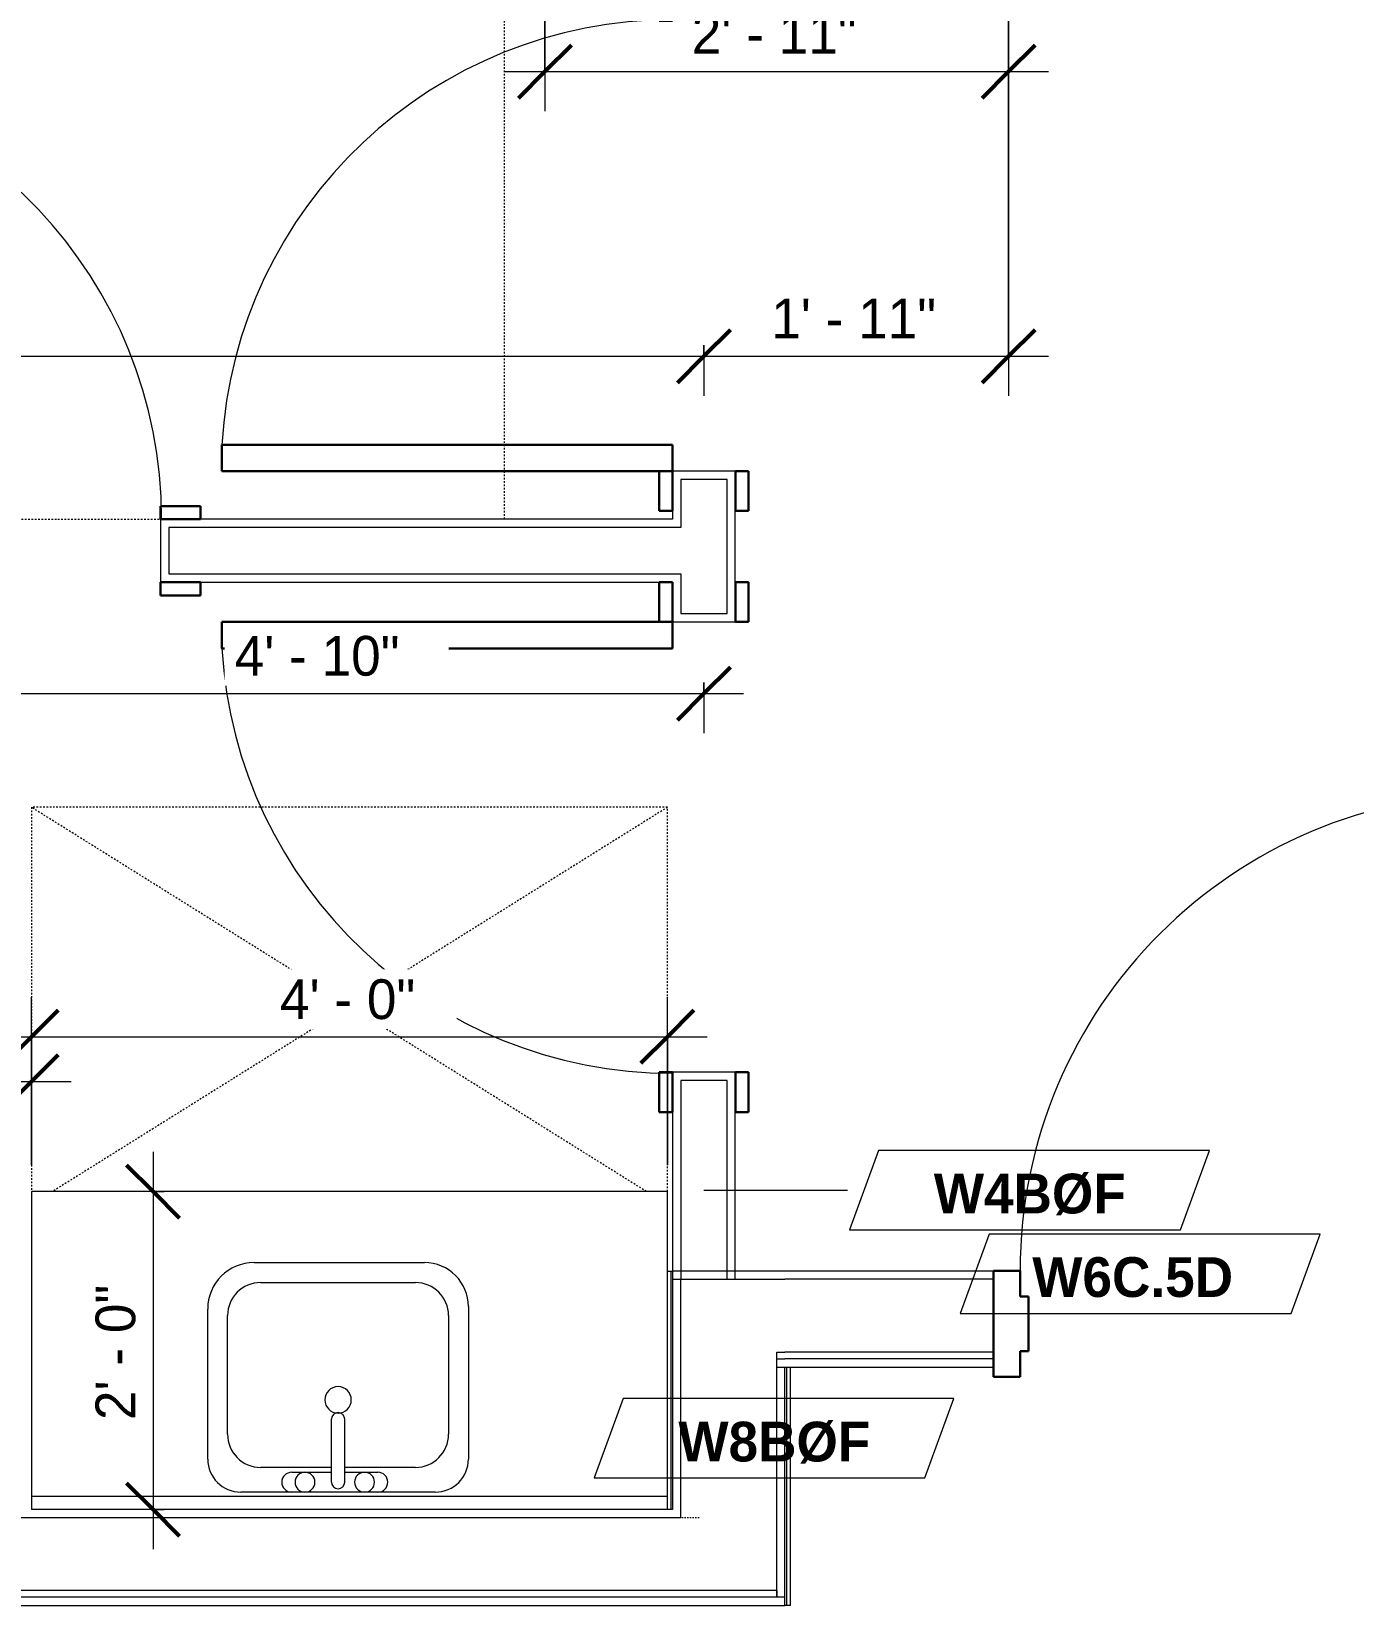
# Model space of a CAD drawing. Header units: inches. Extents: x -4010 to -1814, y 9846 to 12241.
# Drawn here: x -3322.7 to -3222.9, y 10450.9 to 10569.7 of the extents above; entities that cross this region are included whole.
import ezdxf

# ---------------------------------------------------------------- set-up
doc = ezdxf.new("R2010")
doc.units = ezdxf.units.IN
doc.header["$MEASUREMENT"] = 0
doc.linetypes.add('Dash', pattern=[0.25, 0.125, -0.125])
doc.linetypes.add('Dash 3_32_', pattern=[0.1875, 0.09375, -0.09375])
for name, color, linetype, lineweight in [('0-1', 7, 'Continuous', 5), ('0-3', 8, 'Continuous', 9), ('A-ANNO-DIMS', 211, 'Continuous', 9), ('A-ANNO-DIMS-32', 211, 'Continuous', 9), ('A-DETL-1', 90, 'Dash 3_32_', 18), ('A-DOOR-1', 7, 'Continuous', 9), ('A-DOOR-2', 10, 'Continuous', 30), ('A-DOOR-3', 31, 'Continuous', 9), ('A-DOOR-4', 31, 'Continuous', 30), ('A-DOOR-FRAM-2', 10, 'Continuous', 30), ('A-DOOR-FRAM-3', 31, 'Continuous', 30), ('A-GENM', 5, 'Continuous', 9), ('A-GENM-HDLN', 13, 'Dash', 9), ('A-WALL', 113, 'Continuous', 18), ('A-WALL-2', 250, 'Continuous', 18), ('A-WALL-3', 113, 'Continuous', 9), ('A-WALL-IDEN', 211, 'Continuous', 9), ('I-FURN', 30, 'Continuous', 9), ('I-FURN-HDLN', 30, 'Dash', 9), ('I-WALL-3', 7, 'Continuous', 9), ('P-SANR-FIXT', 6, 'Continuous', 9), ('Q-CASE', 31, 'Continuous', 9)]:
    doc.layers.add(name, color=color, linetype=linetype, lineweight=lineweight)
doc.styles.add('Century Gothic', font='ufonts.com_century-gothic.ttf', dxfattribs={"height": 3})
doc.styles.add('Century Gothic_B_1', font='GOTHICB.TTF', dxfattribs={"height": 3})
doc.dimstyles.new('OD_1__HACK_2', dxfattribs={"dimscale": 12, "dimtxt": 3.132505, "dimasz": 0.333333, "dimexe": 0.25, "dimexo": 0.166667, "dimgap": 0.041667, "dimtad": 1, "dimdec": 4, "dimrnd": 0.0625, "dimzin": 3, "dimdsep": 46, "dimlunit": 4, "dimtxsty": 'Century Gothic', "dimblk1": 'OBLIQUE', "dimblk2": 'OBLIQUE', "dimsah": 1, "dimcen": 0.09, "dimdle": 0.25, "dimazin": 0, "dimtfac": 1, "dimtdec": 4, "dimtix": 1, "dimtmove": 0, "dimatfit": 3, "dimfxl": 1, "dimtvp": 1, "dimtfill": 1, "dimfrac": 2, "dimtolj": 1, "dimtzin": 0, "dimarcsym": 2})
doc.dimstyles.new('OD_1__HACK_2_1', dxfattribs={"dimscale": 12, "dimtxt": 3.132505, "dimasz": 0.333333, "dimexe": 0.25, "dimexo": 0.166667, "dimgap": 0.041667, "dimtad": 1, "dimdec": 4, "dimrnd": 0.0625, "dimzin": 3, "dimdsep": 46, "dimlunit": 4, "dimtxsty": 'Century Gothic', "dimblk1": 'OBLIQUE', "dimblk2": 'OBLIQUE', "dimsah": 1, "dimcen": 0.09, "dimdle": 0.25, "dimazin": 0, "dimtfac": 1, "dimtdec": 4, "dimtix": 1, "dimtmove": 0, "dimatfit": 3, "dimfxl": 1, "dimtvp": 1, "dimtfill": 1, "dimfrac": 2, "dimtolj": 1, "dimtzin": 0, "dimarcsym": 2})

# ---------------------------------------------------------------- blocks, each defined once
blk = doc.blocks.new('Basic Wall _ INT - W8BØF - _5_8 GYP - 2X8 WOOD_BATT_ - 5_8 GYP_ - ___-2320197-UNIT PLANS - 2ND _ 3RD FLOOR')
at = {"layer": 'I-WALL-3'}
for p, q in [((-3274.67, 10476.16), (-3274.42, 10476.16)), ((-3274.42, 10476.16), (-3274.42, 10458.16)), ((-3274.42, 10476.16), (-3274.34, 10476.16)), ((-3274.34, 10476.16), (-3274.3, 10476.16))]:
    blk.add_line(p, q, dxfattribs=at)
blk = doc.blocks.new('Basic Wall _ INT - W8BØF - _5_8 GYP - 2X8 WOOD_BATT_ - 5_8 GYP_ - ___-2320196-UNIT PLANS - 2ND _ 3RD FLOOR')
at = {"layer": 'I-WALL-3'}
for p, q in [((-3265.67, 10450.91), (-3265.67, 10468.91)), ((-3265.39, 10450.91), (-3265.39, 10468.91)), ((-3265.76, 10450.91), (-3265.8, 10450.91)), ((-3265.67, 10450.91), (-3265.76, 10450.91)), ((-3265.39, 10450.91), (-3265.67, 10450.91))]:
    blk.add_line(p, q, dxfattribs=at)
blk = doc.blocks.new('HOLLOW METAL - UNIT DOOR-2191978-UNIT PLANS - 2ND _ 3RD FLOOR')
at = {"layer": 'A-DOOR-1'}
blk.add_arc((18, 3.875), 36, 90, 180, dxfattribs=at)
at = {"layer": 'A-DOOR-2'}
for p, q in [((18, 39.875), (16.25, 39.875)), ((16.25, 39.875), (16.25, 3.875)), ((18, 3.875), (18, 39.875)), ((16.25, 3.875), (18, 3.875))]:
    blk.add_line(p, q, dxfattribs=at)
at = {"layer": 'A-DOOR-FRAM-2'}
for p, q in [((-18, 3.875), (-20, 3.875)), ((-20, 3.875), (-20, -4.125)), ((-18, 1.9375), (-18, 3.875)), ((18, 3.875), (18, 1.9375)), ((20, 3.875), (18, 3.875)), ((20, -4.125), (20, 3.875)), ((-17.375, 1.9375), (-18, 1.9375)), ((-17.375, -2.1875), (-17.375, 1.9375)), ((18, 1.9375), (17.375, 1.9375)), ((17.375, 1.9375), (17.375, -2.1875)), ((-18, -4.125), (-18, -2.1875)), ((-18, -2.1875), (-17.375, -2.1875)), ((17.375, -2.1875), (18, -2.1875)), ((18, -2.1875), (18, -4.125)), ((-20, -4.125), (-18, -4.125)), ((18, -4.125), (20, -4.125))]:
    blk.add_line(p, q, dxfattribs=at)
blk = doc.blocks.new('CTR - 1st Phase - Common Walls_rvt-1-UNIT PLANS - 2ND _ 3RD FLOOR')
at = {"layer": 'A-WALL-2'}
for p, q in [((-3273.67, 10475.54), (-3266.42, 10475.54)), ((-3273.67, 10457.54), (-3273.67, 10475.54)), ((-3266.42, 10475.54), (-3265.8, 10475.54)), ((-3250.05, 10475.54), (-3265.8, 10475.54)), ((-3266.42, 10470.04), (-3265.8, 10470.04)), ((-3266.42, 10469.54), (-3266.42, 10470.04)), ((-3266.42, 10469.54), (-3266.42, 10470.04)), ((-3266.42, 10468.91), (-3266.42, 10469.54)), ((-3266.42, 10469.54), (-3265.8, 10469.54)), ((-3266.42, 10468.91), (-3266.42, 10469.54)), ((-3250.05, 10470.04), (-3265.8, 10470.04)), ((-3250.05, 10469.54), (-3265.8, 10469.54)), ((-3266.42, 10468.91), (-3265.8, 10468.91)), ((-3266.42, 10452.04), (-3266.42, 10468.91)), ((-3274.3, 10457.54), (-3402.55, 10457.54)), ((-3273.67, 10457.54), (-3274.3, 10457.54)), ((-3274.3, 10452.04), (-3402.55, 10452.04)), ((-3274.3, 10451.54), (-3402.55, 10451.54)), ((-3273.67, 10452.04), (-3274.3, 10452.04)), ((-3266.42, 10451.54), (-3274.3, 10451.54)), ((-3266.42, 10452.04), (-3273.67, 10452.04)), ((-3266.42, 10452.04), (-3266.42, 10451.54)), ((-3266.42, 10451.54), (-3266.42, 10452.04)), ((-3265.8, 10451.54), (-3266.42, 10451.54))]:
    blk.add_line(p, q, dxfattribs=at)
at = {"layer": 'I-WALL-3'}
for p, q in [((-3274.3, 10476.16), (-3274.3, 10458.16)), ((-3273.67, 10476.16), (-3274.3, 10476.16)), ((-3265.8, 10476.16), (-3273.67, 10476.16)), ((-3250.05, 10476.16), (-3265.8, 10476.16)), ((-3265.8, 10468.91), (-3250.05, 10468.91)), ((-3265.8, 10451.54), (-3265.8, 10468.91)), ((-3274.3, 10458.16), (-3274.67, 10458.16)), ((-3265.8, 10450.91), (-3265.8, 10451.54)), ((-3402.55, 10450.91), (-3274.3, 10450.91)), ((-3274.3, 10450.91), (-3265.8, 10450.91))]:
    blk.add_line(p, q, dxfattribs=at)
at = {"layer": '0-3'}
for name, p in [('HOLLOW METAL - UNIT DOOR-2191978-UNIT PLANS - 2ND _ 3RD FLOOR', (-3230.05, 10472.29)), ('Basic Wall _ INT - W8BØF - _5_8 GYP - 2X8 WOOD_BATT_ - 5_8 GYP_ - ___-2320197-UNIT PLANS - 2ND _ 3RD FLOOR', (0, 0)), ('Basic Wall _ INT - W8BØF - _5_8 GYP - 2X8 WOOD_BATT_ - 5_8 GYP_ - ___-2320196-UNIT PLANS - 2ND _ 3RD FLOOR', (0, 0))]:
    blk.add_blockref(name, p, dxfattribs=at)
blk = doc.blocks.new('SWING - SINGLE - FLUSH - 2-10 x 6-8 - PRIVACY-3199405-UNIT PLANS - 2ND _ 3RD FLOOR')
at = {"layer": 'A-DOOR-3'}
blk.add_arc((17, -2.37), 34.07, 180, 266.6343, dxfattribs=at)
at = {"layer": 'A-DOOR-4'}
for p, q in [((15, -2.37), (15, -36.38)), ((17, -2.37), (15, -2.37)), ((17, -2.37), (17, -36.38)), ((17, -36.38), (15, -36.38))]:
    blk.add_line(p, q, dxfattribs=at)
at = {"layer": 'A-DOOR-FRAM-3'}
for p, q in [((-20, 2.38), (-20, 3.38)), ((-20, 3.38), (-17, 3.38)), ((-17, 3.38), (-17, 2.38)), ((17, 2.38), (17, 3.38)), ((17, 3.38), (20, 3.38)), ((20, 3.38), (20, 2.38)), ((-17, 2.38), (-20, 2.38)), ((20, 2.38), (17, 2.38)), ((-20, -2.37), (-17, -2.37)), ((-20, -3.37), (-20, -2.37)), ((-17, -2.37), (-17, -3.37)), ((17, -2.37), (20, -2.37)), ((17, -3.37), (17, -2.37)), ((20, -2.37), (20, -3.37)), ((-17, -3.37), (-20, -3.37)), ((20, -3.37), (17, -3.37))]:
    blk.add_line(p, q, dxfattribs=at)
blk = doc.blocks.new('Bed-Standard - Queen 60_ x 79_-V53-UNIT PLANS - 2ND _ 3RD FLOOR')
at = {"layer": 'I-FURN-HDLN'}
for p, q in [((-55.31, -17.36), (-55.31, -51.36)), ((-55.31, -77.3), (-7.94, -77.3))]:
    blk.add_line(p, q, dxfattribs=at)
blk = doc.blocks.new('M_Sink Vanity-Square - 500 x 440mm-1372835-UNIT PLANS - 2ND _ 3RD FLOOR')
at = {"layer": 'P-SANR-FIXT'}
for p, q in [((-5.72, 10.23), (7.14, 10.23)), ((-5.22, 8.73), (6.46, 8.73)), ((-9.22, -4.59), (-9.22, 6.73)), ((-7.72, -2.72), (-7.72, 6.23)), ((8.96, 6.23), (8.96, -2.72)), ((10.46, 6.91), (10.46, -4.59)), ((0.12, -6.33), (0.12, -1.59)), ((1.12, -6.33), (1.12, -1.59)), ((0.12, -5.22), (-5.22, -5.22)), ((-2.88, -5.59), (0.12, -5.59)), ((6.46, -5.22), (1.12, -5.22)), ((1.12, -5.59), (3.62, -5.59)), ((7.96, -7.09), (-6.72, -7.09)), ((3.62, -7.09), (-2.88, -7.09))]:
    blk.add_line(p, q, dxfattribs=at)
for centre, radius, start, end in [((-5.72, 6.73), 3.5, 90, 180), ((7.14, 6.91), 3.32, 360, 90), ((-5.22, 6.23), 2.5, 90, 180), ((6.46, 6.23), 2.5, 360, 90), ((0.62, -0.13), 1, 360, 180), ((0.62, -0.13), 1, 180, 0), ((0.62, -1.59), 0.5, 360, 180), ((-5.22, -2.72), 2.5, 180, 270), ((6.46, -2.72), 2.5, 270, 360), ((-6.72, -4.59), 2.5, 180, 270), ((7.96, -4.59), 2.5, 270, 0), ((-2.88, -6.34), 0.75, 90, 270), ((-1.88, -6.34), 0.75, 360, 180), ((2.62, -6.34), 0.75, 0, 180), ((3.62, -6.34), 0.75, 270, 90), ((-1.88, -6.34), 0.75, 180, 0), ((0.62, -6.33), 0.5, 180, 0), ((2.62, -6.34), 0.75, 180, 0)]:
    blk.add_arc(centre, radius, start, end, dxfattribs=at)
blk = doc.blocks.new('Bath Vanity - Bath Vanity 48_-3150017-UNIT PLANS - 2ND _ 3RD FLOOR')
at = {"layer": 'Q-CASE'}
for p, q in [((24.74, 24), (-23.26, 24)), ((-23.26, 24), (-23.26, 1)), ((24.74, 1), (24.74, 24))]:
    blk.add_line(p, q, dxfattribs=at)
blk = doc.blocks.new('ADA Clearances - 30_x48_-V37-UNIT PLANS - 2ND _ 3RD FLOOR')
at = {"layer": 'A-GENM-HDLN'}
for p, q in [((-14, -22.41), (15, 24)), ((15, 24), (-14, 24)), ((15, -24), (15, 24)), ((15, -24), (-14, 22.41)), ((-14, -24), (-8, -24)), ((-5, -24), (15, -24))]:
    blk.add_line(p, q, dxfattribs=at)
blk = doc.blocks.new('BATHROOM MIRROR - BATHROOM MIRROR 48_-3123886-UNIT PLANS - 2ND _ 3RD FLOOR')
at = {"layer": 'Q-CASE'}
for p, q in [((-23.26, -23), (24.74, -23)), ((-23.26, -23), (-23.26, -24)), ((24.74, -24), (24.74, -23)), ((24.74, -24), (-23.26, -24))]:
    blk.add_line(p, q, dxfattribs=at)
blk = doc.blocks.new('SWING - SINGLE - FLUSH - 2-10 x 6-8 - PRIVACY-3199407-UNIT PLANS - 2ND _ 3RD FLOOR')
at = {"layer": 'A-DOOR-3'}
blk.add_arc((17, 2.37), 34.07, 93.3657, 180, dxfattribs=at)
at = {"layer": 'A-DOOR-4'}
for p, q in [((15, 2.37), (15, 36.38)), ((17, 36.38), (15, 36.38)), ((17, 2.37), (17, 36.38)), ((17, 2.37), (15, 2.37))]:
    blk.add_line(p, q, dxfattribs=at)
at = {"layer": 'A-DOOR-FRAM-3'}
for p, q in [((-17, 3.37), (-20, 3.37)), ((-20, 3.37), (-20, 2.37)), ((-17, 2.37), (-17, 3.37)), ((20, 3.37), (17, 3.37)), ((17, 3.37), (17, 2.37)), ((20, 2.37), (20, 3.37)), ((-20, 2.37), (-17, 2.37)), ((17, 2.37), (20, 2.37)), ((-17, -2.38), (-20, -2.38)), ((-20, -2.38), (-20, -3.38)), ((-17, -3.38), (-17, -2.38)), ((20, -2.38), (17, -2.38)), ((17, -2.38), (17, -3.38)), ((20, -3.38), (20, -2.38)), ((-20, -3.38), (-17, -3.38)), ((17, -3.38), (20, -3.38))]:
    blk.add_line(p, q, dxfattribs=at)
blk = doc.blocks.new('DIMBLOCK59-UNIT PLANS - 2ND _ 3RD FLOOR')
at = {"layer": 'A-ANNO-DIMS-32'}
for p, q in [((-3283.92, 10574.53), (-3283.92, 10563.7)), ((-3283.92, 10566.7), (-3283.92, 10574.53)), ((-3248.92, 10574.53), (-3248.92, 10563.7)), ((-3248.92, 10566.7), (-3248.92, 10574.53)), ((-3286.92, 10566.7), (-3245.92, 10566.7))]:
    blk.add_line(p, q, dxfattribs=at)
at = {"layer": 'A-ANNO-DIMS-32', "lineweight": 50}
for p, q in [((-3283.92, 10566.7), (-3281.92, 10568.7)), ((-3248.92, 10566.7), (-3246.92, 10568.7)), ((-3283.92, 10566.7), (-3285.92, 10564.7)), ((-3248.92, 10566.7), (-3250.92, 10564.7))]:
    blk.add_line(p, q, dxfattribs=at)
at = {"layer": 'A-ANNO-DIMS-32', "color": 0, "insert": (-3272.84, 10571.05), "char_height": 3, "width": 15.394, "attachment_point": 1, "line_spacing_factor": 0.984502, "style": 'Century Gothic', "bg_fill": 3, "box_fill_scale": 1.25, "bg_fill_color": 256, "bg_fill_true_color": 13158600, "bg_fill_transparency": 0}
blk.add_mtext('2\' - 11"', dxfattribs=at)
blk = doc.blocks.new('_Oblique')
at = {"color": 0, "linetype": 'ByBlock', "lineweight": -2}
blk.add_line((-0.5, -0.5), (0.5, 0.5), dxfattribs=at)
blk = doc.blocks.new('DIMBLOCK62-UNIT PLANS - 2ND _ 3RD FLOOR')
at = {"layer": 'A-ANNO-DIMS-32', "lineweight": 50}
for p, q in [((-3405.92, 10545.21), (-3403.92, 10547.21)), ((-3271.92, 10545.21), (-3269.92, 10547.21)), ((-3405.92, 10545.21), (-3407.92, 10543.21)), ((-3271.92, 10545.21), (-3273.92, 10543.21))]:
    blk.add_line(p, q, dxfattribs=at)
at = {"layer": 'A-ANNO-DIMS-32'}
for p, q in [((-3405.92, 10546.04), (-3405.92, 10542.21)), ((-3405.92, 10545.21), (-3405.92, 10546.04)), ((-3271.92, 10546.04), (-3271.92, 10542.21)), ((-3271.92, 10545.21), (-3271.92, 10546.04)), ((-3408.92, 10545.21), (-3271.92, 10545.21))]:
    blk.add_line(p, q, dxfattribs=at)
at = {"layer": 'A-ANNO-DIMS-32', "color": 0, "insert": (-3345.34, 10549.56), "char_height": 3, "width": 15.394, "attachment_point": 1, "line_spacing_factor": 0.984502, "style": 'Century Gothic', "bg_fill": 3, "box_fill_scale": 1.25, "bg_fill_color": 256, "bg_fill_true_color": 13158600, "bg_fill_transparency": 0}
blk.add_mtext('11\' - 2"', dxfattribs=at)
blk = doc.blocks.new('DIMBLOCK63-UNIT PLANS - 2ND _ 3RD FLOOR')
at = {"layer": 'A-ANNO-DIMS-32'}
for p, q in [((-3248.92, 10574.53), (-3248.92, 10542.21)), ((-3248.92, 10545.21), (-3248.92, 10574.53)), ((-3271.92, 10546.04), (-3271.92, 10542.21)), ((-3271.92, 10545.21), (-3271.92, 10546.04)), ((-3271.92, 10545.21), (-3245.92, 10545.21))]:
    blk.add_line(p, q, dxfattribs=at)
at = {"layer": 'A-ANNO-DIMS-32', "lineweight": 50}
for p, q in [((-3271.92, 10545.21), (-3269.92, 10547.21)), ((-3248.92, 10545.21), (-3246.92, 10547.21)), ((-3271.92, 10545.21), (-3273.92, 10543.21)), ((-3248.92, 10545.21), (-3250.92, 10543.21))]:
    blk.add_line(p, q, dxfattribs=at)
at = {"layer": 'A-ANNO-DIMS-32', "color": 0, "insert": (-3266.84, 10549.56), "char_height": 3, "width": 15.394, "attachment_point": 1, "line_spacing_factor": 0.984502, "style": 'Century Gothic', "bg_fill": 3, "box_fill_scale": 1.25, "bg_fill_color": 256, "bg_fill_true_color": 13158600, "bg_fill_transparency": 0}
blk.add_mtext('1\' - 11"', dxfattribs=at)
blk = doc.blocks.new('DIMBLOCK64-UNIT PLANS - 2ND _ 3RD FLOOR')
at = {"layer": 'A-ANNO-DIMS-32'}
for p, q in [((-3329.92, 10525.16), (-3329.92, 10516.75)), ((-3329.92, 10519.75), (-3329.92, 10525.16)), ((-3271.92, 10520.58), (-3271.92, 10516.75)), ((-3271.92, 10519.75), (-3271.92, 10520.58)), ((-3332.92, 10519.75), (-3268.92, 10519.75))]:
    blk.add_line(p, q, dxfattribs=at)
at = {"layer": 'A-ANNO-DIMS-32', "lineweight": 50}
for p, q in [((-3329.92, 10519.75), (-3327.92, 10521.75)), ((-3271.92, 10519.75), (-3269.92, 10521.75)), ((-3329.92, 10519.75), (-3331.92, 10517.75)), ((-3271.92, 10519.75), (-3273.92, 10517.75))]:
    blk.add_line(p, q, dxfattribs=at)
at = {"layer": 'A-ANNO-DIMS-32', "color": 0, "insert": (-3307.34, 10524.1), "char_height": 3, "width": 15.394, "attachment_point": 1, "line_spacing_factor": 0.984502, "style": 'Century Gothic', "bg_fill": 3, "box_fill_scale": 1.25, "bg_fill_color": 256, "bg_fill_true_color": 13158600, "bg_fill_transparency": 0}
blk.add_mtext('4\' - 10"', dxfattribs=at)
blk = doc.blocks.new('DIMBLOCK76-UNIT PLANS - 2ND _ 3RD FLOOR')
at = {"layer": 'A-ANNO-DIMS-32'}
for p, q in [((-3322.67, 10484.16), (-3322.67, 10496.84)), ((-3274.67, 10484.16), (-3274.67, 10496.84)), ((-3325.67, 10493.84), (-3271.67, 10493.84)), ((-3322.67, 10493.84), (-3322.67, 10484.16)), ((-3274.67, 10493.84), (-3274.67, 10484.16))]:
    blk.add_line(p, q, dxfattribs=at)
at = {"layer": 'A-ANNO-DIMS-32', "lineweight": 50}
for p, q in [((-3322.67, 10493.84), (-3320.67, 10495.84)), ((-3274.67, 10493.84), (-3272.67, 10495.84)), ((-3322.67, 10493.84), (-3324.67, 10491.84)), ((-3274.67, 10493.84), (-3276.67, 10491.84))]:
    blk.add_line(p, q, dxfattribs=at)
at = {"layer": 'A-ANNO-DIMS-32', "color": 0, "insert": (-3303.92, 10498.18), "char_height": 3, "width": 12.5897, "attachment_point": 1, "line_spacing_factor": 0.984502, "style": 'Century Gothic', "bg_fill": 3, "box_fill_scale": 1.25, "bg_fill_color": 256, "bg_fill_true_color": 13158600, "bg_fill_transparency": 0}
blk.add_mtext('4\' - 0"', dxfattribs=at)
blk = doc.blocks.new('DIMBLOCK77-UNIT PLANS - 2ND _ 3RD FLOOR')
at = {"layer": 'A-ANNO-DIMS-32'}
for p, q in [((-3313.5, 10485.16), (-3313.5, 10455.16)), ((-3312.67, 10482.16), (-3316.5, 10482.16)), ((-3313.5, 10482.16), (-3312.67, 10482.16)), ((-3312.67, 10458.16), (-3316.5, 10458.16)), ((-3313.5, 10458.16), (-3312.67, 10458.16))]:
    blk.add_line(p, q, dxfattribs=at)
at = {"layer": 'A-ANNO-DIMS-32', "lineweight": 50}
for p, q in [((-3313.5, 10482.16), (-3315.5, 10484.16)), ((-3313.5, 10482.16), (-3311.5, 10480.16)), ((-3313.5, 10458.16), (-3315.5, 10460.16)), ((-3313.5, 10458.16), (-3311.5, 10456.16))]:
    blk.add_line(p, q, dxfattribs=at)
at = {"layer": 'A-ANNO-DIMS-32', "color": 0, "insert": (-3317.84, 10464.91), "char_height": 3, "width": 12.5897, "attachment_point": 1, "rotation": 90, "line_spacing_factor": 0.984502, "style": 'Century Gothic', "bg_fill": 3, "box_fill_scale": 1.25, "bg_fill_color": 256, "bg_fill_true_color": 13158600, "bg_fill_transparency": 0}
blk.add_mtext('2\' - 0"', dxfattribs=at)
blk = doc.blocks.new('DIMBLOCK366-UNIT PLANS - 2ND _ 3RD FLOOR')
at = {"layer": 'A-ANNO-DIMS-32'}
for p, q in [((-3322.67, 10484.16), (-3322.67, 10493.47)), ((-3356.21, 10491.3), (-3356.21, 10487.47)), ((-3356.21, 10490.47), (-3356.21, 10491.3)), ((-3359.21, 10490.47), (-3319.67, 10490.47)), ((-3322.67, 10490.47), (-3322.67, 10484.16))]:
    blk.add_line(p, q, dxfattribs=at)
at = {"layer": 'A-ANNO-DIMS-32', "lineweight": 50}
for p, q in [((-3356.21, 10490.47), (-3354.21, 10492.47)), ((-3322.67, 10490.47), (-3320.67, 10492.47)), ((-3356.21, 10490.47), (-3358.21, 10488.47)), ((-3322.67, 10490.47), (-3324.67, 10488.47))]:
    blk.add_line(p, q, dxfattribs=at)
at = {"layer": 'A-ANNO-DIMS-32', "color": 0, "insert": (-3346.95, 10494.82), "char_height": 3, "width": 18.0194, "attachment_point": 1, "line_spacing_factor": 0.984502, "style": 'Century Gothic', "bg_fill": 3, "box_fill_scale": 1.25, "bg_fill_color": 256, "bg_fill_true_color": 13158600, "bg_fill_transparency": 0}
blk.add_mtext('33" MIN', dxfattribs=at)
blk = doc.blocks.new('Wall Tag - Arch Wall-3956453-UNIT PLANS - 2ND _ 3RD FLOOR')
at = {"layer": 'A-WALL-IDEN'}
for p, q in [((-0.3561, 0.0937), (-0.4244, -0.0937)), ((0.4244, 0.0937), (-0.3561, 0.0937)), ((0.3561, -0.0937), (0.4244, 0.0937)), ((-0.4244, -0.0937), (0.3561, -0.0937))]:
    blk.add_line(p, q, dxfattribs=at)

msp = doc.modelspace()

# ---------------------------------------------------------------- linework, layer by layer
at = {"layer": 'A-DETL-1'}
msp.add_line((-3272.28554, 10457.53481), (-3399.95818, 10457.53481), dxfattribs=at)
at = {"layer": 'A-WALL'}
for p, q in [((-3270.17374, 10535.90981), (-3273.67374, 10535.90981)), ((-3273.67374, 10535.90981), (-3273.67374, 10532.28481)), ((-3270.17374, 10525.78481), (-3270.17374, 10535.90981)), ((-3273.67374, 10532.28481), (-3312.29874, 10532.28481)), ((-3312.29874, 10532.28481), (-3312.29874, 10528.78481)), ((-3312.29874, 10528.78481), (-3273.67374, 10528.78481)), ((-3273.67374, 10528.78481), (-3273.67374, 10525.78481)), ((-3273.67374, 10525.78481), (-3270.17374, 10525.78481)), ((-3273.67374, 10490.53481), (-3273.67374, 10475.5394)), ((-3270.17374, 10490.53481), (-3273.67374, 10490.53481)), ((-3270.17374, 10475.5394), (-3270.17374, 10490.53481))]:
    msp.add_line(p, q, dxfattribs=at)
at = {"layer": 'A-WALL-3'}
for p, q in [((-3269.54874, 10536.53481), (-3274.29874, 10536.53481)), ((-3274.29874, 10536.53481), (-3274.29874, 10532.90981)), ((-3269.54874, 10525.15981), (-3269.54874, 10536.53481)), ((-3274.29874, 10532.90981), (-3312.92374, 10532.90981)), ((-3312.92374, 10532.90981), (-3312.92374, 10528.15981)), ((-3312.92374, 10528.15981), (-3274.29874, 10528.15981)), ((-3274.29874, 10528.15981), (-3274.29874, 10525.15981)), ((-3274.29874, 10525.15981), (-3269.54874, 10525.15981)), ((-3269.54874, 10491.15981), (-3274.29874, 10491.15981)), ((-3274.29874, 10491.15981), (-3274.29874, 10475.5394)), ((-3269.54874, 10475.5394), (-3269.54874, 10491.15981)), ((-3274.29874, 10475.5394), (-3269.54874, 10475.5394))]:
    msp.add_line(p, q, dxfattribs=at)

# ---------------------------------------------------------------- block references
at = {"layer": '0-1'}
msp.add_blockref('CTR - 1st Phase - Common Walls_rvt-1-UNIT PLANS - 2ND _ 3RD FLOOR', (0, 0), dxfattribs=at)
at = {"layer": 'A-DOOR-3'}
for name, p, rotation in [('SWING - SINGLE - FLUSH - 2-10 x 6-8 - PRIVACY-3199405-UNIT PLANS - 2ND _ 3RD FLOOR', (-3271.92374, 10553.53481), 270.0000000000324), ('SWING - SINGLE - FLUSH - 2-10 x 6-8 - PRIVACY-3199405-UNIT PLANS - 2ND _ 3RD FLOOR', (-3329.92374, 10530.53481), 180), ('SWING - SINGLE - FLUSH - 2-10 x 6-8 - PRIVACY-3199407-UNIT PLANS - 2ND _ 3RD FLOOR', (-3271.92374, 10508.15981), 90.00000000003243)]:
    msp.add_blockref(name, p, dxfattribs=dict(at, rotation=rotation))
at = {"layer": 'A-GENM', "rotation": 89.99999999993801}
msp.add_blockref('ADA Clearances - 30_x48_-V37-UNIT PLANS - 2ND _ 3RD FLOOR', (-3298.67374, 10496.1644), dxfattribs=at)
at = {"layer": 'A-WALL-IDEN', "xscale": 31.99999999999999, "yscale": 31.99999999999999, "zscale": 31.99999999999999}
for p in [(-3247.34888, 10482.26109), (-3238.99874, 10475.95741), (-3266.63072, 10463.5394)]:
    msp.add_blockref('Wall Tag - Arch Wall-3956453-UNIT PLANS - 2ND _ 3RD FLOOR', p, dxfattribs=at)
at = {"layer": 'I-FURN', "rotation": 90.00000000002782}
msp.add_blockref('Bed-Standard - Queen 60_ x 79_-V53-UNIT PLANS - 2ND _ 3RD FLOOR', (-3364.28274, 10588.22128), dxfattribs=at)
at = {"layer": 'P-SANR-FIXT'}
msp.add_blockref('M_Sink Vanity-Square - 500 x 440mm-1372835-UNIT PLANS - 2ND _ 3RD FLOOR', (-3300.15322, 10466.56355), dxfattribs=at)
at = {"layer": 'Q-CASE'}
for name, p in [('Bath Vanity - Bath Vanity 48_-3150017-UNIT PLANS - 2ND _ 3RD FLOOR', (-3299.41144, 10458.15981)), ('BATHROOM MIRROR - BATHROOM MIRROR 48_-3123886-UNIT PLANS - 2ND _ 3RD FLOOR', (-3299.41144, 10482.1644))]:
    msp.add_blockref(name, p, dxfattribs=at)

# ---------------------------------------------------------------- texts
at = {"layer": 'A-WALL-IDEN', "char_height": 3, "attachment_point": 1, "style": 'Century Gothic_B_1'}
for s, insert, width in [('W4BØF', (-3254.5648, 10483.50862), 17.372), ('W6C.5D', (-3247.13434, 10477.20495), 19.594), ('W8BØF', (-3273.84664, 10464.78693), 17.372)]:
    msp.add_mtext(s, dxfattribs=dict(at, insert=insert, width=width))

# ---------------------------------------------------------------- next in the draw order: dimensions: what is measured, and where the dimension line sits
at = {"layer": 'A-ANNO-DIMS'}
for base, p1, p2, override, picture, middle in [((-3248.92374, 10566.70226), (-3283.92374, 10576.53481), (-3248.92374, 10576.53481), {"dimpost": '<>', "dimfxl": 35}, 'DIMBLOCK59-UNIT PLANS - 2ND _ 3RD FLOOR', (-3266.42374, 10568.73999)), ((-3271.92374, 10545.21457), (-3405.92374, 10548.043), (-3271.92374, 10548.043), {"dimpost": '<>', "dimfxl": 134}, 'DIMBLOCK62-UNIT PLANS - 2ND _ 3RD FLOOR', (-3338.92374, 10547.2523)), ((-3271.92374, 10519.75309), (-3329.92374, 10527.15981), (-3271.92374, 10522.58151), {"dimpost": '<>', "dimfxl": 58.180416}, 'DIMBLOCK64-UNIT PLANS - 2ND _ 3RD FLOOR', (-3300.92374, 10521.82854)), ((-3274.67374, 10493.83837), (-3322.67374, 10482.15981), (-3274.67374, 10482.15981), {"dimpost": '<>', "dimfxl": 48}, 'DIMBLOCK76-UNIT PLANS - 2ND _ 3RD FLOOR', (-3298.67374, 10495.91383))]:
    dim = msp.add_linear_dim(base=base, p1=p1, p2=p2, dimstyle='OD_1__HACK_2', override=override, dxfattribs=at)
    dim.commit()
    dim.dimension.update_dxf_attribs({"geometry": picture, "text_midpoint": middle})

# ---------------------------------------------------------------- next in the draw order: linework, layer by layer
at = {"layer": 'A-WALL-IDEN'}
msp.add_line((-3271.92374, 10482.26109), (-3261.08058, 10482.26109), dxfattribs=at)

# ---------------------------------------------------------------- next in the draw order: dimensions: what is measured, and where the dimension line sits
at = {"layer": 'A-ANNO-DIMS'}
dim = msp.add_linear_dim(base=(-3248.92374, 10545.21457), p1=(-3271.92374, 10548.043), p2=(-3248.92374, 10576.53481), dimstyle='OD_1__HACK_2', override={"dimpost": '<>', "dimfxl": 36.616708}, dxfattribs=at)
dim.commit()
dim.dimension.update_dxf_attribs({"geometry": 'DIMBLOCK63-UNIT PLANS - 2ND _ 3RD FLOOR', "text_midpoint": (-3260.42374, 10547.21457)})
dim = msp.add_linear_dim(base=(-3322.67374, 10490.47336), p1=(-3356.21233, 10493.30178), p2=(-3322.67374, 10482.1644), text='33" MIN', dimstyle='OD_1__HACK_2_1', override={"dimpost": '<>', "dimfxl": 35.339475}, dxfattribs=at)
dim.commit()
dim.dimension.update_dxf_attribs({"geometry": 'DIMBLOCK366-UNIT PLANS - 2ND _ 3RD FLOOR', "text_midpoint": (-3339.44303, 10492.54882)})
dim = msp.add_linear_dim(base=(-3313.49728, 10458.15981), p1=(-3310.66886, 10482.15981), p2=(-3310.66886, 10458.15981), angle=90, dimstyle='OD_1__HACK_2', override={"dimpost": '<>', "dimfxl": 24}, dxfattribs=at)
dim.commit()
dim.dimension.update_dxf_attribs({"geometry": 'DIMBLOCK77-UNIT PLANS - 2ND _ 3RD FLOOR', "text_midpoint": (-3315.57274, 10470.15981)})

doc.saveas('drawing.dxf')
